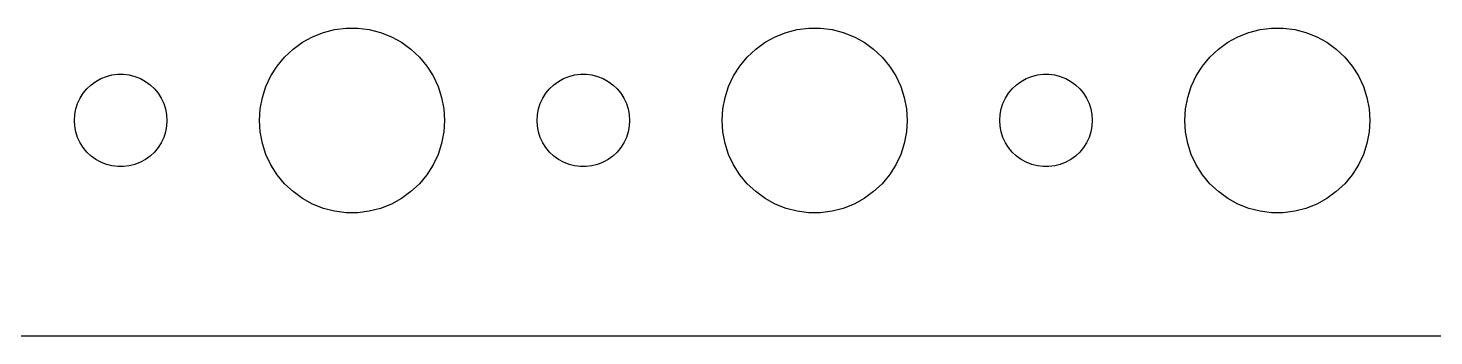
# Model space of a CAD drawing. Header units: metres. Extents: x -180 to 180, y -22 to 22.
# Drawn here: x 87 to 132.57, y -21.99 to -12.01 of the extents above; entities that cross this region are included whole.
import ezdxf

# ---------------------------------------------------------------- set-up
doc = ezdxf.new("R2010")
doc.units = ezdxf.units.M

msp = doc.modelspace()

# ---------------------------------------------------------------- linework, layer by layer
for p, q in [((95.8925, -12.467), (96.2227, -12.2855)), ((96.2227, -12.2855), (96.573, -12.1468)), ((96.573, -12.1468), (96.9379, -12.0531)), ((96.9379, -12.0531), (97.3116, -12.0059)), ((97.3116, -12.0059), (97.6884, -12.0059)), ((97.6884, -12.0059), (98.0621, -12.0531)), ((98.0621, -12.0531), (98.427, -12.1468)), ((98.427, -12.1468), (98.7773, -12.2855)), ((98.7773, -12.2855), (99.1075, -12.467)), ((110.893, -12.467), (111.223, -12.2855)), ((111.223, -12.2855), (111.573, -12.1468)), ((111.573, -12.1468), (111.938, -12.0531)), ((111.938, -12.0531), (112.312, -12.0059)), ((112.312, -12.0059), (112.688, -12.0059)), ((112.688, -12.0059), (113.062, -12.0531)), ((113.062, -12.0531), (113.427, -12.1468)), ((113.427, -12.1468), (113.777, -12.2855)), ((113.777, -12.2855), (114.107, -12.467)), ((125.893, -12.467), (126.223, -12.2855)), ((126.223, -12.2855), (126.573, -12.1468)), ((126.573, -12.1468), (126.938, -12.0531)), ((126.938, -12.0531), (127.312, -12.0059)), ((127.312, -12.0059), (127.688, -12.0059)), ((127.688, -12.0059), (128.062, -12.0531)), ((128.062, -12.0531), (128.427, -12.1468)), ((128.427, -12.1468), (128.777, -12.2855)), ((128.777, -12.2855), (129.107, -12.467)), ((95.3131, -12.9464), (95.5877, -12.6884)), ((95.5877, -12.6884), (95.8925, -12.467)), ((99.1075, -12.467), (99.4123, -12.6884)), ((99.4123, -12.6884), (99.6869, -12.9464)), ((110.313, -12.9464), (110.588, -12.6884)), ((110.588, -12.6884), (110.893, -12.467)), ((114.107, -12.467), (114.412, -12.6884)), ((114.412, -12.6884), (114.687, -12.9464)), ((125.313, -12.9464), (125.588, -12.6884)), ((125.588, -12.6884), (125.893, -12.467)), ((129.107, -12.467), (129.412, -12.6884)), ((129.412, -12.6884), (129.687, -12.9464)), ((95.073, -13.2366), (95.3131, -12.9464)), ((99.6869, -12.9464), (99.927, -13.2366)), ((110.073, -13.2366), (110.313, -12.9464)), ((114.687, -12.9464), (114.927, -13.2366)), ((125.073, -13.2366), (125.313, -12.9464)), ((129.687, -12.9464), (129.927, -13.2366)), ((89.1963, -13.7335), (89.3613, -13.6427)), ((89.3613, -13.6427), (89.5365, -13.5734)), ((89.5365, -13.5734), (89.7189, -13.5266)), ((89.7189, -13.5266), (89.9058, -13.5029)), ((89.9058, -13.5029), (90.0942, -13.5029)), ((90.0942, -13.5029), (90.2811, -13.5266)), ((90.2811, -13.5266), (90.4635, -13.5734)), ((90.4635, -13.5734), (90.6387, -13.6427)), ((90.6387, -13.6427), (90.8037, -13.7335)), ((94.7107, -13.8956), (94.8711, -13.5547)), ((94.8711, -13.5547), (95.073, -13.2366)), ((99.927, -13.2366), (100.129, -13.5547)), ((100.129, -13.5547), (100.289, -13.8956)), ((104.196, -13.7335), (104.361, -13.6427)), ((104.361, -13.6427), (104.536, -13.5734)), ((104.536, -13.5734), (104.719, -13.5266)), ((104.719, -13.5266), (104.906, -13.5029)), ((104.906, -13.5029), (105.094, -13.5029)), ((105.094, -13.5029), (105.281, -13.5266)), ((105.281, -13.5266), (105.464, -13.5734)), ((105.464, -13.5734), (105.639, -13.6427)), ((105.639, -13.6427), (105.804, -13.7335)), ((109.711, -13.8956), (109.871, -13.5547)), ((109.871, -13.5547), (110.073, -13.2366)), ((114.927, -13.2366), (115.129, -13.5547)), ((115.129, -13.5547), (115.289, -13.8956)), ((119.196, -13.7335), (119.361, -13.6427)), ((119.361, -13.6427), (119.536, -13.5734)), ((119.536, -13.5734), (119.719, -13.5266)), ((119.719, -13.5266), (119.906, -13.5029)), ((119.906, -13.5029), (120.094, -13.5029)), ((120.094, -13.5029), (120.281, -13.5266)), ((120.281, -13.5266), (120.464, -13.5734)), ((120.464, -13.5734), (120.639, -13.6427)), ((120.639, -13.6427), (120.804, -13.7335)), ((124.711, -13.8956), (124.871, -13.5547)), ((124.871, -13.5547), (125.073, -13.2366)), ((129.927, -13.2366), (130.129, -13.5547)), ((130.129, -13.5547), (130.289, -13.8956)), ((88.6855, -14.2774), (88.7865, -14.1183)), ((88.7865, -14.1183), (88.9065, -13.9732)), ((88.9065, -13.9732), (89.0439, -13.8442)), ((89.0439, -13.8442), (89.1963, -13.7335)), ((90.8037, -13.7335), (90.9561, -13.8442)), ((90.9561, -13.8442), (91.0934, -13.9732)), ((91.0934, -13.9732), (91.2135, -14.1183)), ((91.2135, -14.1183), (91.3145, -14.2774)), ((94.5943, -14.2539), (94.7107, -13.8956)), ((100.289, -13.8956), (100.406, -14.2539)), ((103.686, -14.2774), (103.786, -14.1183)), ((103.786, -14.1183), (103.907, -13.9732)), ((103.907, -13.9732), (104.044, -13.8442)), ((104.044, -13.8442), (104.196, -13.7335)), ((105.804, -13.7335), (105.956, -13.8442)), ((105.956, -13.8442), (106.093, -13.9732)), ((106.093, -13.9732), (106.214, -14.1183)), ((106.214, -14.1183), (106.314, -14.2774)), ((109.594, -14.2539), (109.711, -13.8956)), ((115.289, -13.8956), (115.406, -14.2539)), ((118.686, -14.2774), (118.786, -14.1183)), ((118.786, -14.1183), (118.907, -13.9732)), ((118.907, -13.9732), (119.044, -13.8442)), ((119.044, -13.8442), (119.196, -13.7335)), ((120.804, -13.7335), (120.956, -13.8442)), ((120.956, -13.8442), (121.093, -13.9732)), ((121.093, -13.9732), (121.214, -14.1183)), ((121.214, -14.1183), (121.314, -14.2774)), ((124.594, -14.2539), (124.711, -13.8956)), ((130.289, -13.8956), (130.406, -14.2539)), ((88.5471, -14.627), (88.6053, -14.4478)), ((88.6053, -14.4478), (88.6855, -14.2774)), ((91.3145, -14.2774), (91.3947, -14.4478)), ((91.3947, -14.4478), (91.4529, -14.627)), ((94.5237, -14.624), (94.5943, -14.2539)), ((100.406, -14.2539), (100.476, -14.624)), ((103.547, -14.627), (103.605, -14.4478)), ((103.605, -14.4478), (103.686, -14.2774)), ((106.314, -14.2774), (106.395, -14.4478)), ((106.395, -14.4478), (106.453, -14.627)), ((109.524, -14.624), (109.594, -14.2539)), ((115.406, -14.2539), (115.476, -14.624)), ((118.547, -14.627), (118.605, -14.4478)), ((118.605, -14.4478), (118.686, -14.2774)), ((121.314, -14.2774), (121.395, -14.4478)), ((121.395, -14.4478), (121.453, -14.627)), ((124.524, -14.624), (124.594, -14.2539)), ((130.406, -14.2539), (130.476, -14.624)), ((88.5, -15), (88.5118, -14.812)), ((88.5118, -15.188), (88.5, -15)), ((88.5118, -14.812), (88.5471, -14.627)), ((91.4529, -14.627), (91.4882, -14.812)), ((91.4882, -14.812), (91.5, -15)), ((91.5, -15), (91.4882, -15.188)), ((94.5, -15), (94.5237, -14.624)), ((94.5237, -15.376), (94.5, -15)), ((100.476, -14.624), (100.5, -15)), ((100.5, -15), (100.476, -15.376)), ((103.5, -15), (103.512, -14.812)), ((103.512, -15.188), (103.5, -15)), ((103.512, -14.812), (103.547, -14.627)), ((106.453, -14.627), (106.488, -14.812)), ((106.488, -14.812), (106.5, -15)), ((106.5, -15), (106.488, -15.188)), ((109.5, -15), (109.524, -14.624)), ((109.524, -15.376), (109.5, -15)), ((115.476, -14.624), (115.5, -15)), ((115.5, -15), (115.476, -15.376)), ((118.5, -15), (118.512, -14.812)), ((118.512, -15.188), (118.5, -15)), ((118.512, -14.812), (118.547, -14.627)), ((121.453, -14.627), (121.488, -14.812)), ((121.488, -14.812), (121.5, -15)), ((121.5, -15), (121.488, -15.188)), ((124.5, -15), (124.524, -14.624)), ((124.524, -15.376), (124.5, -15)), ((130.476, -14.624), (130.5, -15)), ((130.5, -15), (130.476, -15.376)), ((88.5471, -15.373), (88.5118, -15.188)), ((88.6053, -15.5522), (88.5471, -15.373)), ((91.4529, -15.373), (91.3947, -15.5522)), ((91.4882, -15.188), (91.4529, -15.373)), ((94.5943, -15.7461), (94.5237, -15.376)), ((100.476, -15.376), (100.406, -15.7461)), ((103.547, -15.373), (103.512, -15.188)), ((103.605, -15.5522), (103.547, -15.373)), ((106.453, -15.373), (106.395, -15.5522)), ((106.488, -15.188), (106.453, -15.373)), ((109.594, -15.7461), (109.524, -15.376)), ((115.476, -15.376), (115.406, -15.7461)), ((118.547, -15.373), (118.512, -15.188)), ((118.605, -15.5522), (118.547, -15.373)), ((121.453, -15.373), (121.395, -15.5522)), ((121.488, -15.188), (121.453, -15.373)), ((124.594, -15.7461), (124.524, -15.376)), ((130.476, -15.376), (130.406, -15.7461)), ((88.6855, -15.7226), (88.6053, -15.5522)), ((88.7865, -15.8817), (88.6855, -15.7226)), ((88.9065, -16.0268), (88.7865, -15.8817)), ((91.2135, -15.8817), (91.0934, -16.0268)), ((91.3145, -15.7226), (91.2135, -15.8817)), ((91.3947, -15.5522), (91.3145, -15.7226)), ((94.7107, -16.1044), (94.5943, -15.7461)), ((100.406, -15.7461), (100.289, -16.1044)), ((103.686, -15.7226), (103.605, -15.5522)), ((103.786, -15.8817), (103.686, -15.7226)), ((103.907, -16.0268), (103.786, -15.8817)), ((106.214, -15.8817), (106.093, -16.0268)), ((106.314, -15.7226), (106.214, -15.8817)), ((106.395, -15.5522), (106.314, -15.7226)), ((109.711, -16.1044), (109.594, -15.7461)), ((115.406, -15.7461), (115.289, -16.1044)), ((118.686, -15.7226), (118.605, -15.5522)), ((118.786, -15.8817), (118.686, -15.7226)), ((118.907, -16.0268), (118.786, -15.8817)), ((121.214, -15.8817), (121.093, -16.0268)), ((121.314, -15.7226), (121.214, -15.8817)), ((121.395, -15.5522), (121.314, -15.7226)), ((124.711, -16.1044), (124.594, -15.7461)), ((130.406, -15.7461), (130.289, -16.1044)), ((89.0439, -16.1558), (88.9065, -16.0268)), ((89.1963, -16.2665), (89.0439, -16.1558)), ((89.3613, -16.3572), (89.1963, -16.2665)), ((89.5365, -16.4266), (89.3613, -16.3572)), ((90.6387, -16.3572), (90.4635, -16.4266)), ((90.8037, -16.2665), (90.6387, -16.3572)), ((90.9561, -16.1558), (90.8037, -16.2665)), ((91.0934, -16.0268), (90.9561, -16.1558)), ((94.8711, -16.4453), (94.7107, -16.1044)), ((100.289, -16.1044), (100.129, -16.4453)), ((104.044, -16.1558), (103.907, -16.0268)), ((104.196, -16.2665), (104.044, -16.1558)), ((104.361, -16.3572), (104.196, -16.2665)), ((104.536, -16.4266), (104.361, -16.3572)), ((105.639, -16.3572), (105.464, -16.4266)), ((105.804, -16.2665), (105.639, -16.3572)), ((105.956, -16.1558), (105.804, -16.2665)), ((106.093, -16.0268), (105.956, -16.1558)), ((109.871, -16.4453), (109.711, -16.1044)), ((115.289, -16.1044), (115.129, -16.4453)), ((119.044, -16.1558), (118.907, -16.0268)), ((119.196, -16.2665), (119.044, -16.1558)), ((119.361, -16.3572), (119.196, -16.2665)), ((119.536, -16.4266), (119.361, -16.3572)), ((120.639, -16.3572), (120.464, -16.4266)), ((120.804, -16.2665), (120.639, -16.3572)), ((120.956, -16.1558), (120.804, -16.2665)), ((121.093, -16.0268), (120.956, -16.1558)), ((124.871, -16.4453), (124.711, -16.1044)), ((130.289, -16.1044), (130.129, -16.4453)), ((89.7189, -16.4734), (89.5365, -16.4266)), ((89.9058, -16.497), (89.7189, -16.4734)), ((90.0942, -16.497), (89.9058, -16.497)), ((90.2811, -16.4734), (90.0942, -16.497)), ((90.4635, -16.4266), (90.2811, -16.4734)), ((95.073, -16.7634), (94.8711, -16.4453)), ((95.3131, -17.0536), (95.073, -16.7634)), ((99.927, -16.7634), (99.6869, -17.0536)), ((100.129, -16.4453), (99.927, -16.7634)), ((104.719, -16.4734), (104.536, -16.4266)), ((104.906, -16.497), (104.719, -16.4734)), ((105.094, -16.497), (104.906, -16.497)), ((105.281, -16.4734), (105.094, -16.497)), ((105.464, -16.4266), (105.281, -16.4734)), ((110.073, -16.7634), (109.871, -16.4453)), ((110.313, -17.0536), (110.073, -16.7634)), ((114.927, -16.7634), (114.687, -17.0536)), ((115.129, -16.4453), (114.927, -16.7634)), ((119.719, -16.4734), (119.536, -16.4266)), ((119.906, -16.497), (119.719, -16.4734)), ((120.094, -16.497), (119.906, -16.497)), ((120.281, -16.4734), (120.094, -16.497)), ((120.464, -16.4266), (120.281, -16.4734)), ((125.073, -16.7634), (124.871, -16.4453)), ((125.313, -17.0536), (125.073, -16.7634)), ((129.927, -16.7634), (129.687, -17.0536)), ((130.129, -16.4453), (129.927, -16.7634)), ((95.5877, -17.3115), (95.3131, -17.0536)), ((95.8925, -17.533), (95.5877, -17.3115)), ((99.4123, -17.3115), (99.1075, -17.533)), ((99.6869, -17.0536), (99.4123, -17.3115)), ((110.588, -17.3115), (110.313, -17.0536)), ((110.893, -17.533), (110.588, -17.3115)), ((114.412, -17.3115), (114.107, -17.533)), ((114.687, -17.0536), (114.412, -17.3115)), ((125.588, -17.3115), (125.313, -17.0536)), ((125.893, -17.533), (125.588, -17.3115)), ((129.412, -17.3115), (129.107, -17.533)), ((129.687, -17.0536), (129.412, -17.3115)), ((96.2227, -17.7145), (95.8925, -17.533)), ((96.573, -17.8532), (96.2227, -17.7145)), ((98.7773, -17.7145), (98.427, -17.8532)), ((99.1075, -17.533), (98.7773, -17.7145)), ((111.223, -17.7145), (110.893, -17.533)), ((111.573, -17.8532), (111.223, -17.7145)), ((113.777, -17.7145), (113.427, -17.8532)), ((114.107, -17.533), (113.777, -17.7145)), ((126.223, -17.7145), (125.893, -17.533)), ((126.573, -17.8532), (126.223, -17.7145)), ((128.777, -17.7145), (128.427, -17.8532)), ((129.107, -17.533), (128.777, -17.7145)), ((96.9379, -17.9469), (96.573, -17.8532)), ((97.3116, -17.9941), (96.9379, -17.9469)), ((97.6884, -17.9941), (97.3116, -17.9941)), ((98.0621, -17.9469), (97.6884, -17.9941)), ((98.427, -17.8532), (98.0621, -17.9469)), ((111.938, -17.9469), (111.573, -17.8532)), ((112.312, -17.9941), (111.938, -17.9469)), ((112.688, -17.9941), (112.312, -17.9941)), ((113.062, -17.9469), (112.688, -17.9941)), ((113.427, -17.8532), (113.062, -17.9469)), ((126.938, -17.9469), (126.573, -17.8532)), ((127.312, -17.9941), (126.938, -17.9469)), ((127.688, -17.9941), (127.312, -17.9941)), ((128.062, -17.9469), (127.688, -17.9941)), ((128.427, -17.8532), (128.062, -17.9469)), ((-174.814, -21.9901), (174.814, -21.9901))]:
    msp.add_line(p, q)

doc.saveas('drawing.dxf')
